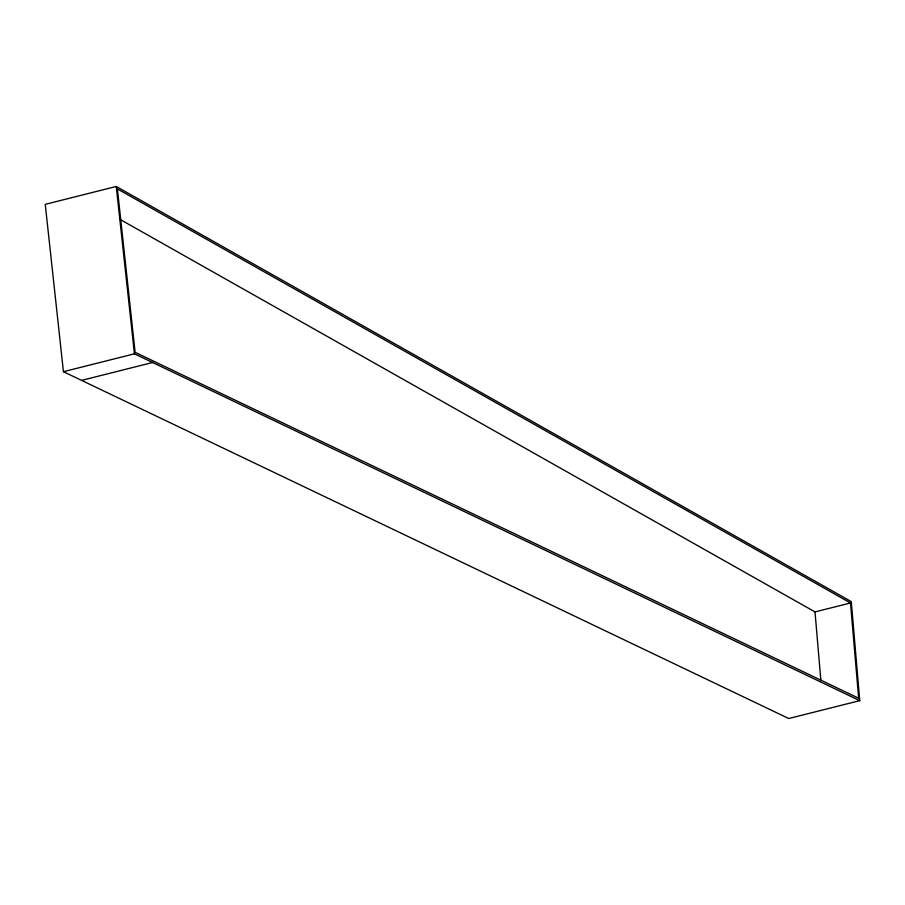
<?xml version="1.0" encoding="UTF-8"?>
<svg xmlns="http://www.w3.org/2000/svg" width="905" height="905" viewBox="0 0 905 905"><rect width="100%" height="100%" fill="white"/><g stroke="black" fill="none" stroke-linecap="round" stroke-linejoin="round"><path stroke-width="1.36" d="M116.259 186.475L45.25 204.349L63.429 371.695L788.741 718.525L859.75 700.651L851.277 601.621L116.259 186.475L134.449 353.821L859.75 700.651M63.429 371.695L134.449 353.821M81.869 380.315L152.877 362.441M120.026 219.395L815.009 611.916L850.508 602.979L858.664 698.23L135.117 352.317L117.401 188.919L850.508 602.979M815.009 611.916L820.88 680.56"/></g></svg>
